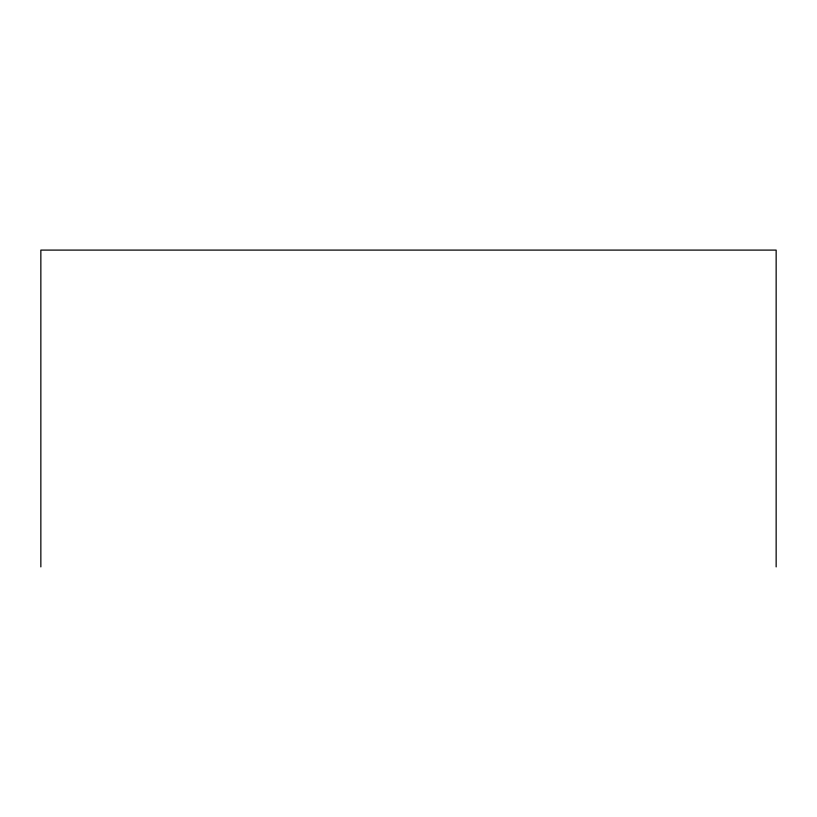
<?xml version="1.0" encoding="UTF-8"?>
<svg xmlns="http://www.w3.org/2000/svg" width="817" height="817" viewBox="0 0 817 817"><rect width="100%" height="100%" fill="white"/><g stroke="black" fill="none" stroke-linecap="round" stroke-linejoin="round"><path stroke-width="1.23" d="M776.15 566.906L776.15 250.094L40.85 250.094L40.85 566.906"/></g></svg>
